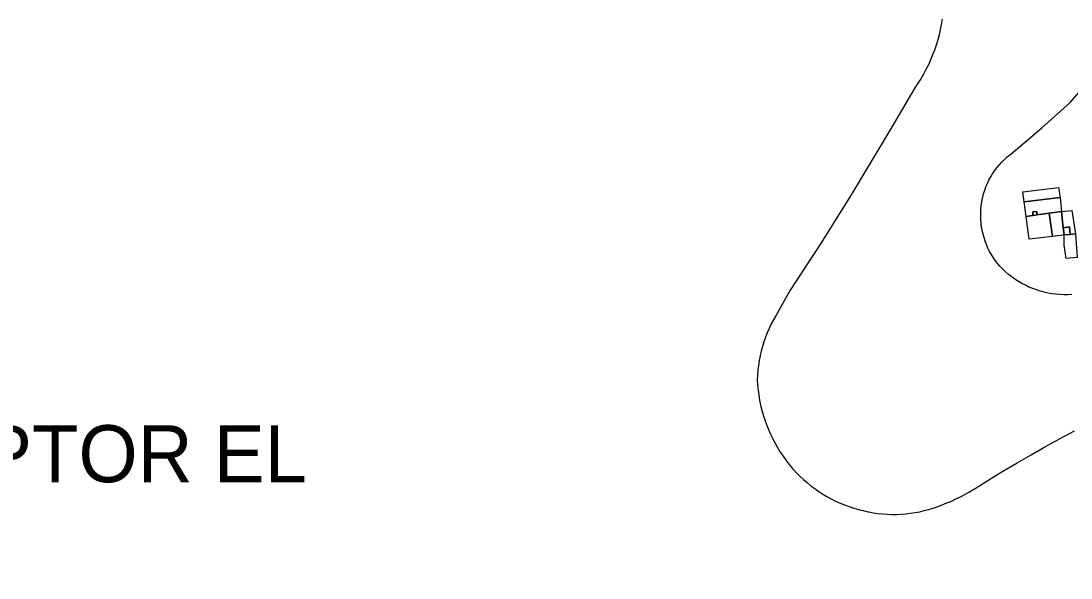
# Model space of a CAD drawing. Header units: inches. Extents: x 1138763 to 1140867, y 1050756 to 1053008.
# Drawn here: x 1139711.1 to 1140172.1, y 1050756.1 to 1051000.5 of the extents above; entities that cross this region are included whole.
import ezdxf

# ---------------------------------------------------------------- set-up
doc = ezdxf.new("R2010")
doc.units = ezdxf.units.IN
doc.header["$MEASUREMENT"] = 0
doc.linetypes.add('HIDDEN2', pattern=[0.1875, 0.125, -0.0625])
for name, color, linetype, lineweight in [('INTERCEPTORES REDISEÑADOS', 92, 'HIDDEN2', 53), ('LimEdif_AM', 44, 'Continuous', 5), ('ViaPrin_AM', 1, 'Continuous', 15)]:
    doc.layers.add(name, color=color, linetype=linetype, lineweight=lineweight)

msp = doc.modelspace()

# ---------------------------------------------------------------- linework, layer by layer
at = {"layer": 'LimEdif_AM'}
for points in [[(1140167.31, 1050923.12), (1140151.56, 1050921.12), (1140150.94, 1050925.5), (1140166.69, 1050927.5), (1140167.31, 1050923.12)], [(1140167.31, 1050923.12), (1140167.94, 1050916.87), (1140162.56, 1050916.12), (1140157.19, 1050915.37), (1140157.06, 1050916.87), (1140155.31, 1050916.75), (1140155.44, 1050915.12), (1140152.44, 1050914.75), (1140151.56, 1050921.12), (1140167.31, 1050923.12)], [(1140162.56, 1050916.12), (1140163.94, 1050906), (1140153.69, 1050904.75), (1140152.44, 1050914.75), (1140155.44, 1050915.12), (1140157.19, 1050915.37), (1140162.56, 1050916.12)], [(1140157.19, 1050915.37), (1140155.44, 1050915.12), (1140155.31, 1050916.75), (1140157.06, 1050916.87), (1140157.19, 1050915.37)], [(1140167.94, 1050916.87), (1140168.69, 1050909.75), (1140169.19, 1050906.62), (1140167.56, 1050906.37), (1140163.94, 1050906), (1140162.56, 1050916.12), (1140167.94, 1050916.87)], [(1140167.94, 1050916.87), (1140172.44, 1050917.37), (1140174.06, 1050907.12), (1140171.81, 1050906.87), (1140171.44, 1050910.12), (1140168.69, 1050909.75), (1140167.94, 1050916.87)], [(1140171.81, 1050906.87), (1140169.19, 1050906.62), (1140168.69, 1050909.75), (1140171.44, 1050910.12), (1140171.81, 1050906.87)], [(1140174.06, 1050907.12), (1140174.81, 1050896.75), (1140169.94, 1050896.25), (1140169.06, 1050902.12), (1140169.19, 1050906.62), (1140171.81, 1050906.87), (1140174.06, 1050907.12)]]:
    msp.add_lwpolyline(points, dxfattribs=at)
at = {"layer": 'ViaPrin_AM'}
for points in [[(1140115.55, 1051001.31), (1140115.18, 1050999.01), (1140114.73, 1050996.72), (1140114.2, 1050994.45), (1140113.6, 1050992.2), (1140112.92, 1050989.96), (1140112.17, 1050987.76), (1140111.35, 1050985.58), (1140110.45, 1050983.42), (1140109.49, 1050981.3), (1140108.45, 1050979.21), (1140107.34, 1050977.16), (1140106.17, 1050975.14), (1140104.93, 1050973.17), (1140103.63, 1050971.24), (1140092.72, 1050952.8), (1140076.03, 1050924.95), (1140062.47, 1050903.16), (1140048.78, 1050882.42), (1140042.49, 1050871.13), (1140041.52, 1050869.42), (1140040.53, 1050867.54), (1140039.6, 1050865.63), (1140038.75, 1050863.68), (1140037.97, 1050861.7), (1140037.27, 1050859.7), (1140036.63, 1050857.67), (1140036.08, 1050855.61), (1140035.59, 1050853.54), (1140035.19, 1050851.46), (1140034.86, 1050849.36), (1140034.6, 1050847.25), (1140034.43, 1050845.13), (1140034.33, 1050843), (1140034.48, 1050840.8), (1140034.71, 1050838.57), (1140035.02, 1050836.35), (1140035.4, 1050834.14), (1140035.86, 1050831.95), (1140036.4, 1050829.77), (1140037.01, 1050827.61), (1140037.69, 1050825.48), (1140038.45, 1050823.37), (1140039.29, 1050821.28), (1140040.19, 1050819.23), (1140041.16, 1050817.21), (1140042.21, 1050815.23), (1140043.32, 1050813.28), (1140044.5, 1050811.37), (1140045.74, 1050809.5), (1140047.05, 1050807.68), (1140048.42, 1050805.91), (1140049.85, 1050804.18), (1140050.12, 1050803.87), (1140051.56, 1050802.3), (1140053.07, 1050800.78), (1140054.63, 1050799.32), (1140056.24, 1050797.92), (1140057.9, 1050796.57), (1140059.6, 1050795.29), (1140061.36, 1050794.06), (1140063.15, 1050792.91), (1140064.99, 1050791.82), (1140066.87, 1050790.79), (1140068.78, 1050789.84), (1140070.72, 1050788.96), (1140072.7, 1050788.14), (1140074.71, 1050787.4), (1140076.74, 1050786.74), (1140078.79, 1050786.14), (1140080.86, 1050785.63), (1140082.95, 1050785.18), (1140083.34, 1050785.1), (1140085.36, 1050784.72), (1140087.39, 1050784.42), (1140089.42, 1050784.19), (1140091.47, 1050784.04), (1140093.52, 1050783.97), (1140095.57, 1050783.97), (1140097.62, 1050784.06), (1140099.66, 1050784.22), (1140101.7, 1050784.46), (1140103.72, 1050784.77), (1140105.74, 1050785.16), (1140107.73, 1050785.63), (1140109.71, 1050786.18), (1140111.66, 1050786.79), (1140113.59, 1050787.48), (1140115.5, 1050788.25), (1140117.57, 1050789.02), (1140119.61, 1050789.86), (1140121.63, 1050790.76), (1140123.61, 1050791.73), (1140125.57, 1050792.75), (1140127.5, 1050793.83), (1140129.44, 1050795), (1140129.99, 1050795.35), (1140136.09, 1050799.15), (1140142.26, 1050802.9), (1140148.47, 1050806.59), (1140154.71, 1050810.2), (1140161, 1050813.75), (1140167.33, 1050817.23), (1140173.69, 1050820.63)], [(1140133.93, 1050905.44), (1140133.5, 1050907.01), (1140133.14, 1050908.6), (1140132.85, 1050910.2), (1140132.65, 1050911.82), (1140132.52, 1050913.44), (1140132.47, 1050915.07), (1140132.49, 1050916.7), (1140132.59, 1050918.33), (1140132.77, 1050919.95), (1140133.03, 1050921.56), (1140133.37, 1050923.15), (1140133.77, 1050924.7), (1140134.24, 1050926.23), (1140134.8, 1050927.74), (1140135.42, 1050929.22), (1140136.11, 1050930.66), (1140136.87, 1050932.07), (1140137.7, 1050933.44), (1140138.6, 1050934.77), (1140139.56, 1050936.05), (1140140.58, 1050937.29), (1140141.66, 1050938.47), (1140142.79, 1050939.6), (1140143.98, 1050940.68), (1140145.22, 1050941.7), (1140145.78, 1050942.13), (1140159.3, 1050953.61), (1140171.73, 1050964.8), (1140183.88, 1050978.68)], [(1140172.53, 1050880.49), (1140170.77, 1050880.4), (1140169.01, 1050880.39), (1140167.26, 1050880.46), (1140165.51, 1050880.61), (1140163.77, 1050880.84), (1140162.04, 1050881.14), (1140160.32, 1050881.51), (1140158.62, 1050881.97), (1140156.95, 1050882.5), (1140155.3, 1050883.1), (1140153.67, 1050883.77), (1140152.08, 1050884.52), (1140150.53, 1050885.33), (1140149.01, 1050886.21), (1140147.53, 1050887.16), (1140146.09, 1050888.17), (1140144.7, 1050889.25), (1140143.36, 1050890.39), (1140142.13, 1050891.53), (1140141.03, 1050892.72), (1140139.98, 1050893.97), (1140138.99, 1050895.26), (1140138.06, 1050896.61), (1140137.2, 1050897.99), (1140136.41, 1050899.41), (1140135.68, 1050900.87), (1140135.03, 1050902.37), (1140134.44, 1050903.89), (1140133.93, 1050905.44)]]:
    msp.add_lwpolyline(points, dxfattribs=at)

# ---------------------------------------------------------------- texts
at = {"layer": 'INTERCEPTORES REDISEÑADOS', "color": 2, "insert": (1139546.91, 1050823.12), "char_height": 25, "width": 300.3628, "attachment_point": 1}
msp.add_mtext('INTERCEPTOR EL CARMEN', dxfattribs=at)

doc.saveas('drawing.dxf')
